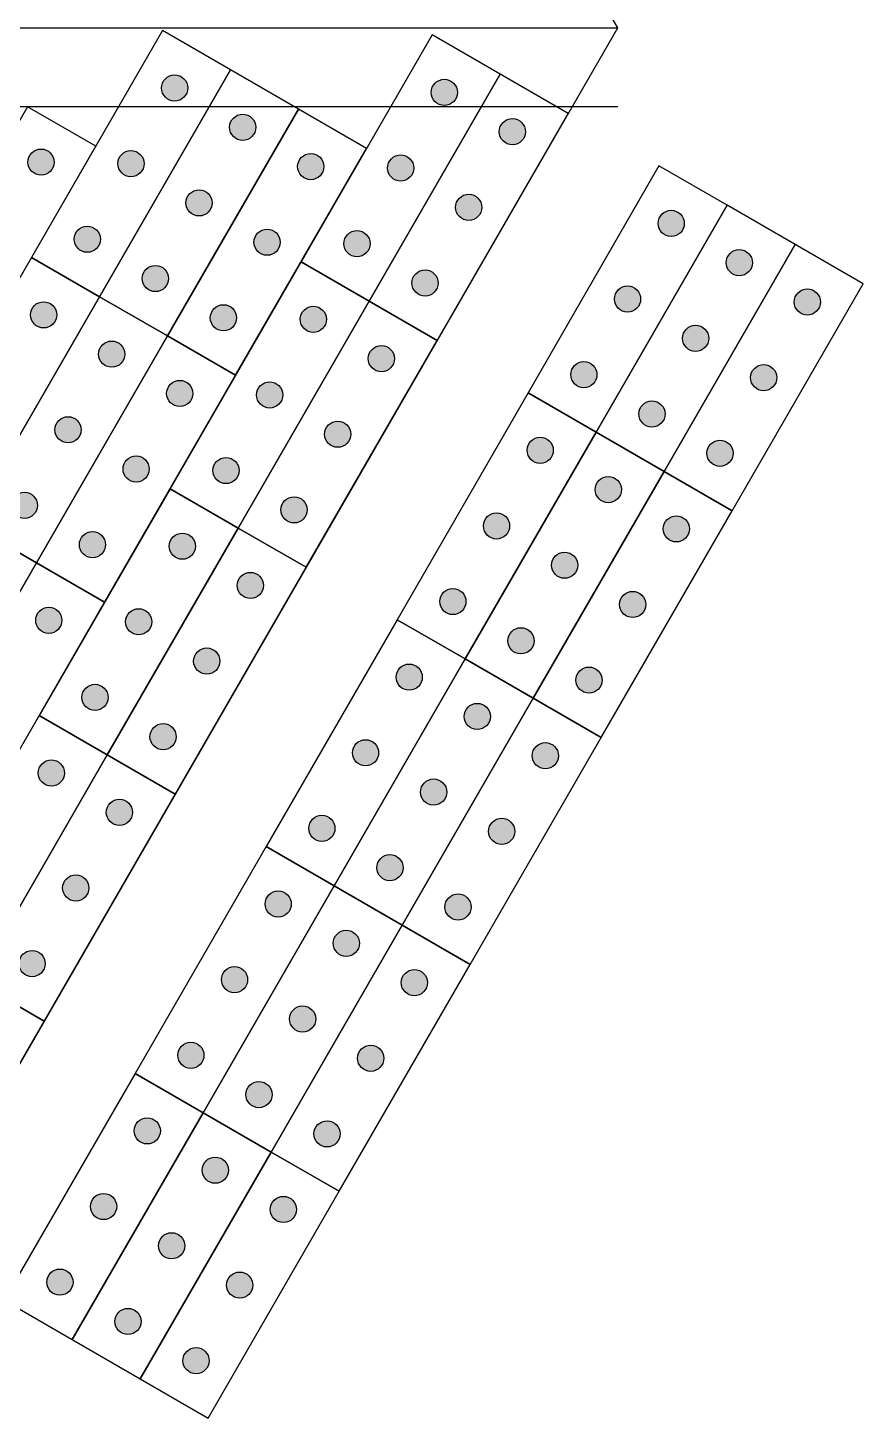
# Model space of a CAD drawing. Header units: millimetres. Extents: x 1388 to 8110, y -1425 to 5021.
# Drawn here: x 2897 to 3056.4, y 1010.9 to 1276.3 of the extents above; entities that cross this region are included whole.
import ezdxf

# ---------------------------------------------------------------- set-up
doc = ezdxf.new("R2010")
doc.units = ezdxf.units.MM

msp = doc.modelspace()

# ---------------------------------------------------------------- hatches: boundary and pattern name
at = {"true_color": 0xf1eb1f}
h = msp.add_hatch(color=2, dxfattribs=at)
h.dxf.hatch_style = 1
h.paths.add_polyline_path([(2927.52, 1264.806, 1), (2922.52, 1264.806, 1)])
h = msp.add_hatch(color=2, dxfattribs=at)
h.dxf.hatch_style = 1
h.paths.add_polyline_path([(2978.991, 1263.957, 1), (2973.991, 1263.957, 1)])
h = msp.add_hatch(color=2, dxfattribs=at)
h.dxf.hatch_style = 1
h.paths.add_polyline_path([(2940.51, 1257.306, 1), (2935.51, 1257.306, 1)])
h = msp.add_hatch(color=2, dxfattribs=at)
h.dxf.hatch_style = 1
h.paths.add_polyline_path([(2991.981, 1256.457, 1), (2986.981, 1256.457, 1)])
h = msp.add_hatch(color=2, dxfattribs=at)
h.dxf.hatch_style = 1
h.paths.add_polyline_path([(2902.029, 1250.655, 1), (2897.029, 1250.655, 1)])
h = msp.add_hatch(color=2, dxfattribs=at)
h.dxf.hatch_style = 1
h.paths.add_polyline_path([(2919.186, 1250.372, 1), (2914.186, 1250.372, 1)])
h = msp.add_hatch(color=2, dxfattribs=at)
h.dxf.hatch_style = 1
h.paths.add_polyline_path([(2953.5, 1249.806, 1), (2948.5, 1249.806, 1)])
h = msp.add_hatch(color=2, dxfattribs=at)
h.dxf.hatch_style = 1
h.paths.add_polyline_path([(2970.658, 1249.523, 1), (2965.658, 1249.523, 1)])
h = msp.add_hatch(color=2, dxfattribs=at)
h.dxf.hatch_style = 1
h.paths.add_polyline_path([(2932.177, 1242.872, 1), (2927.177, 1242.872, 1)])
h = msp.add_hatch(color=2, dxfattribs=at)
h.dxf.hatch_style = 1
h.paths.add_polyline_path([(2983.648, 1242.023, 1), (2978.648, 1242.023, 1)])
h = msp.add_hatch(color=2, dxfattribs=at)
h.dxf.hatch_style = 1
h.paths.add_polyline_path([(3022.292, 1238.957, 1), (3017.292, 1238.957, 1)])
h = msp.add_hatch(color=2, dxfattribs=at)
h.dxf.hatch_style = 1
h.paths.add_polyline_path([(2910.853, 1235.939, 1), (2905.853, 1235.939, 1)])
h = msp.add_hatch(color=2, dxfattribs=at)
h.dxf.hatch_style = 1
h.paths.add_polyline_path([(2945.167, 1235.372, 1), (2940.167, 1235.372, 1)])
h = msp.add_hatch(color=2, dxfattribs=at)
h.dxf.hatch_style = 1
h.paths.add_polyline_path([(2962.324, 1235.089, 1), (2957.324, 1235.089, 1)])
h = msp.add_hatch(color=2, dxfattribs=at)
h.dxf.hatch_style = 1
h.paths.add_polyline_path([(3035.283, 1231.457, 1), (3030.283, 1231.457, 1)])
h = msp.add_hatch(color=2, dxfattribs=at)
h.dxf.hatch_style = 1
h.paths.add_polyline_path([(2923.843, 1228.439, 1), (2918.843, 1228.439, 1)])
h = msp.add_hatch(color=2, dxfattribs=at)
h.dxf.hatch_style = 1
h.paths.add_polyline_path([(2975.315, 1227.589, 1), (2970.315, 1227.589, 1)])
h = msp.add_hatch(color=2, dxfattribs=at)
h.dxf.hatch_style = 1
h.paths.add_polyline_path([(3013.959, 1224.523, 1), (3008.959, 1224.523, 1)])
h = msp.add_hatch(color=2, dxfattribs=at)
h.dxf.hatch_style = 1
h.paths.add_polyline_path([(3048.273, 1223.957, 1), (3043.273, 1223.957, 1)])
h = msp.add_hatch(color=2, dxfattribs=at)
h.dxf.hatch_style = 1
h.paths.add_polyline_path([(2902.52, 1221.505, 1), (2897.52, 1221.505, 1)])
h = msp.add_hatch(color=2, dxfattribs=at)
h.dxf.hatch_style = 1
h.paths.add_polyline_path([(2936.834, 1220.939, 1), (2931.834, 1220.939, 1)])
h = msp.add_hatch(color=2, dxfattribs=at)
h.dxf.hatch_style = 1
h.paths.add_polyline_path([(2953.991, 1220.655, 1), (2948.991, 1220.655, 1)])
h = msp.add_hatch(color=2, dxfattribs=at)
h.dxf.hatch_style = 1
h.paths.add_polyline_path([(3026.949, 1217.023, 1), (3021.949, 1217.023, 1)])
h = msp.add_hatch(color=2, dxfattribs=at)
h.dxf.hatch_style = 1
h.paths.add_polyline_path([(2915.51, 1214.005, 1), (2910.51, 1214.005, 1)])
h = msp.add_hatch(color=2, dxfattribs=at)
h.dxf.hatch_style = 1
h.paths.add_polyline_path([(2966.981, 1213.155, 1), (2961.981, 1213.155, 1)])
h = msp.add_hatch(color=2, dxfattribs=at)
h.dxf.hatch_style = 1
h.paths.add_polyline_path([(3005.625, 1210.089, 1), (3000.625, 1210.089, 1)])
h = msp.add_hatch(color=2, dxfattribs=at)
h.dxf.hatch_style = 1
h.paths.add_polyline_path([(3039.94, 1209.523, 1), (3034.94, 1209.523, 1)])
h = msp.add_hatch(color=2, dxfattribs=at)
h.dxf.hatch_style = 1
h.paths.add_polyline_path([(2928.5, 1206.505, 1), (2923.5, 1206.505, 1)])
h = msp.add_hatch(color=2, dxfattribs=at)
h.dxf.hatch_style = 1
h.paths.add_polyline_path([(2945.658, 1206.222, 1), (2940.658, 1206.222, 1)])
h = msp.add_hatch(color=2, dxfattribs=at)
h.dxf.hatch_style = 1
h.paths.add_polyline_path([(3018.616, 1202.589, 1), (3013.616, 1202.589, 1)])
h = msp.add_hatch(color=2, dxfattribs=at)
h.dxf.hatch_style = 1
h.paths.add_polyline_path([(2907.177, 1199.571, 1), (2902.177, 1199.571, 1)])
h = msp.add_hatch(color=2, dxfattribs=at)
h.dxf.hatch_style = 1
h.paths.add_polyline_path([(2958.648, 1198.722, 1), (2953.648, 1198.722, 1)])
h = msp.add_hatch(color=2, dxfattribs=at)
h.dxf.hatch_style = 1
h.paths.add_polyline_path([(2997.292, 1195.655, 1), (2992.292, 1195.655, 1)])
h = msp.add_hatch(color=2, dxfattribs=at)
h.dxf.hatch_style = 1
h.paths.add_polyline_path([(3031.606, 1195.089, 1), (3026.606, 1195.089, 1)])
h = msp.add_hatch(color=2, dxfattribs=at)
h.dxf.hatch_style = 1
h.paths.add_polyline_path([(2920.167, 1192.071, 1), (2915.167, 1192.071, 1)])
h = msp.add_hatch(color=2, dxfattribs=at)
h.dxf.hatch_style = 1
h.paths.add_polyline_path([(2937.324, 1191.788, 1), (2932.324, 1191.788, 1)])
h = msp.add_hatch(color=2, dxfattribs=at)
h.dxf.hatch_style = 1
h.paths.add_polyline_path([(3010.283, 1188.155, 1), (3005.283, 1188.155, 1)])
h = msp.add_hatch(color=2, dxfattribs=at)
h.dxf.hatch_style = 1
h.paths.add_polyline_path([(2898.843, 1185.137, 1), (2893.843, 1185.137, 1)])
h = msp.add_hatch(color=2, dxfattribs=at)
h.dxf.hatch_style = 1
h.paths.add_polyline_path([(2950.315, 1184.288, 1), (2945.315, 1184.288, 1)])
h = msp.add_hatch(color=2, dxfattribs=at)
h.dxf.hatch_style = 1
h.paths.add_polyline_path([(2988.959, 1181.222, 1), (2983.959, 1181.222, 1)])
h = msp.add_hatch(color=2, dxfattribs=at)
h.dxf.hatch_style = 1
h.paths.add_polyline_path([(3023.273, 1180.655, 1), (3018.273, 1180.655, 1)])
h = msp.add_hatch(color=2, dxfattribs=at)
h.dxf.hatch_style = 1
h.paths.add_polyline_path([(2911.834, 1177.637, 1), (2906.834, 1177.637, 1)])
h = msp.add_hatch(color=2, dxfattribs=at)
h.dxf.hatch_style = 1
h.paths.add_polyline_path([(2928.991, 1177.354, 1), (2923.991, 1177.354, 1)])
h = msp.add_hatch(color=2, dxfattribs=at)
h.dxf.hatch_style = 1
h.paths.add_polyline_path([(3001.949, 1173.722, 1), (2996.949, 1173.722, 1)])
h = msp.add_hatch(color=2, dxfattribs=at)
h.dxf.hatch_style = 1
h.paths.add_polyline_path([(2941.981, 1169.854, 1), (2936.981, 1169.854, 1)])
h = msp.add_hatch(color=2, dxfattribs=at)
h.dxf.hatch_style = 1
h.paths.add_polyline_path([(2980.625, 1166.788, 1), (2975.625, 1166.788, 1)])
h = msp.add_hatch(color=2, dxfattribs=at)
h.dxf.hatch_style = 1
h.paths.add_polyline_path([(3014.94, 1166.222, 1), (3009.94, 1166.222, 1)])
h = msp.add_hatch(color=2, dxfattribs=at)
h.dxf.hatch_style = 1
h.paths.add_polyline_path([(2903.5, 1163.204, 1), (2898.5, 1163.204, 1)])
h = msp.add_hatch(color=2, dxfattribs=at)
h.dxf.hatch_style = 1
h.paths.add_polyline_path([(2920.658, 1162.92, 1), (2915.658, 1162.92, 1)])
h = msp.add_hatch(color=2, dxfattribs=at)
h.dxf.hatch_style = 1
h.paths.add_polyline_path([(2993.616, 1159.288, 1), (2988.616, 1159.288, 1)])
h = msp.add_hatch(color=2, dxfattribs=at)
h.dxf.hatch_style = 1
h.paths.add_polyline_path([(2933.648, 1155.42, 1), (2928.648, 1155.42, 1)])
h = msp.add_hatch(color=2, dxfattribs=at)
h.dxf.hatch_style = 1
h.paths.add_polyline_path([(2972.292, 1152.354, 1), (2967.292, 1152.354, 1)])
h = msp.add_hatch(color=2, dxfattribs=at)
h.dxf.hatch_style = 1
h.paths.add_polyline_path([(3006.606, 1151.788, 1), (3001.606, 1151.788, 1)])
h = msp.add_hatch(color=2, dxfattribs=at)
h.dxf.hatch_style = 1
h.paths.add_polyline_path([(2912.324, 1148.487, 1), (2907.324, 1148.487, 1)])
h = msp.add_hatch(color=2, dxfattribs=at)
h.dxf.hatch_style = 1
h.paths.add_polyline_path([(2985.283, 1144.854, 1), (2980.283, 1144.854, 1)])
h = msp.add_hatch(color=2, dxfattribs=at)
h.dxf.hatch_style = 1
h.paths.add_polyline_path([(2925.315, 1140.987, 1), (2920.315, 1140.987, 1)])
h = msp.add_hatch(color=2, dxfattribs=at)
h.dxf.hatch_style = 1
h.paths.add_polyline_path([(2963.959, 1137.92, 1), (2958.959, 1137.92, 1)])
h = msp.add_hatch(color=2, dxfattribs=at)
h.dxf.hatch_style = 1
h.paths.add_polyline_path([(2998.273, 1137.354, 1), (2993.273, 1137.354, 1)])
h = msp.add_hatch(color=2, dxfattribs=at)
h.dxf.hatch_style = 1
h.paths.add_polyline_path([(2903.991, 1134.053, 1), (2898.991, 1134.053, 1)])
h = msp.add_hatch(color=2, dxfattribs=at)
h.dxf.hatch_style = 1
h.paths.add_polyline_path([(2976.949, 1130.42, 1), (2971.949, 1130.42, 1)])
h = msp.add_hatch(color=2, dxfattribs=at)
h.dxf.hatch_style = 1
h.paths.add_polyline_path([(2916.981, 1126.553, 1), (2911.981, 1126.553, 1)])
h = msp.add_hatch(color=2, dxfattribs=at)
h.dxf.hatch_style = 1
h.paths.add_polyline_path([(2955.625, 1123.487, 1), (2950.625, 1123.487, 1)])
h = msp.add_hatch(color=2, dxfattribs=at)
h.dxf.hatch_style = 1
h.paths.add_polyline_path([(2989.94, 1122.92, 1), (2984.94, 1122.92, 1)])
h = msp.add_hatch(color=2, dxfattribs=at)
h.dxf.hatch_style = 1
h.paths.add_polyline_path([(2968.616, 1115.987, 1), (2963.616, 1115.987, 1)])
h = msp.add_hatch(color=2, dxfattribs=at)
h.dxf.hatch_style = 1
h.paths.add_polyline_path([(2908.648, 1112.119, 1), (2903.648, 1112.119, 1)])
h = msp.add_hatch(color=2, dxfattribs=at)
h.dxf.hatch_style = 1
h.paths.add_polyline_path([(2947.292, 1109.053, 1), (2942.292, 1109.053, 1)])
h = msp.add_hatch(color=2, dxfattribs=at)
h.dxf.hatch_style = 1
h.paths.add_polyline_path([(2981.606, 1108.487, 1), (2976.606, 1108.487, 1)])
h = msp.add_hatch(color=2, dxfattribs=at)
h.dxf.hatch_style = 1
h.paths.add_polyline_path([(2960.283, 1101.553, 1), (2955.283, 1101.553, 1)])
h = msp.add_hatch(color=2, dxfattribs=at)
h.dxf.hatch_style = 1
h.paths.add_polyline_path([(2900.315, 1097.685, 1), (2895.315, 1097.685, 1)])
h = msp.add_hatch(color=2, dxfattribs=at)
h.dxf.hatch_style = 1
h.paths.add_polyline_path([(2938.959, 1094.619, 1), (2933.959, 1094.619, 1)])
h = msp.add_hatch(color=2, dxfattribs=at)
h.dxf.hatch_style = 1
h.paths.add_polyline_path([(2973.273, 1094.053, 1), (2968.273, 1094.053, 1)])
h = msp.add_hatch(color=2, dxfattribs=at)
h.dxf.hatch_style = 1
h.paths.add_polyline_path([(2951.949, 1087.119, 1), (2946.949, 1087.119, 1)])
h = msp.add_hatch(color=2, dxfattribs=at)
h.dxf.hatch_style = 1
h.paths.add_polyline_path([(2930.625, 1080.185, 1), (2925.625, 1080.185, 1)])
h = msp.add_hatch(color=2, dxfattribs=at)
h.dxf.hatch_style = 1
h.paths.add_polyline_path([(2964.94, 1079.619, 1), (2959.94, 1079.619, 1)])
h = msp.add_hatch(color=2, dxfattribs=at)
h.dxf.hatch_style = 1
h.paths.add_polyline_path([(2943.616, 1072.685, 1), (2938.616, 1072.685, 1)])
h = msp.add_hatch(color=2, dxfattribs=at)
h.dxf.hatch_style = 1
h.paths.add_polyline_path([(2922.292, 1065.752, 1), (2917.292, 1065.752, 1)])
h = msp.add_hatch(color=2, dxfattribs=at)
h.dxf.hatch_style = 1
h.paths.add_polyline_path([(2956.606, 1065.185, 1), (2951.606, 1065.185, 1)])
h = msp.add_hatch(color=2, dxfattribs=at)
h.dxf.hatch_style = 1
h.paths.add_polyline_path([(2935.283, 1058.252, 1), (2930.283, 1058.252, 1)])
h = msp.add_hatch(color=2, dxfattribs=at)
h.dxf.hatch_style = 1
h.paths.add_polyline_path([(2913.959, 1051.318, 1), (2908.959, 1051.318, 1)])
h = msp.add_hatch(color=2, dxfattribs=at)
h.dxf.hatch_style = 1
h.paths.add_polyline_path([(2948.273, 1050.752, 1), (2943.273, 1050.752, 1)])
h = msp.add_hatch(color=2, dxfattribs=at)
h.dxf.hatch_style = 1
h.paths.add_polyline_path([(2926.949, 1043.818, 1), (2921.949, 1043.818, 1)])
h = msp.add_hatch(color=2, dxfattribs=at)
h.dxf.hatch_style = 1
h.paths.add_polyline_path([(2905.625, 1036.884, 1), (2900.625, 1036.884, 1)])
h = msp.add_hatch(color=2, dxfattribs=at)
h.dxf.hatch_style = 1
h.paths.add_polyline_path([(2939.94, 1036.318, 1), (2934.94, 1036.318, 1)])
h = msp.add_hatch(color=2, dxfattribs=at)
h.dxf.hatch_style = 1
h.paths.add_polyline_path([(2918.616, 1029.384, 1), (2913.616, 1029.384, 1)])
h = msp.add_hatch(color=2, dxfattribs=at)
h.dxf.hatch_style = 1
h.paths.add_polyline_path([(2931.606, 1021.884, 1), (2926.606, 1021.884, 1)])

# ---------------------------------------------------------------- linework, layer by layer
for p, q in [((2836.374, 1276.267), (3009.579, 1276.267)), ((2836.374, 1261.267), (3009.579, 1261.267))]:
    msp.add_line(p, q)
for points in [[(2576.566, 1526.267), (2432.229, 1276.267), (2576.566, 1026.267), (2865.241, 1026.267), (3009.579, 1276.267), (2865.241, 1526.267)], [(2910.682, 1224.972), (2935.682, 1268.273), (2922.691, 1275.773), (2897.691, 1232.472)], [(2962.153, 1224.122), (2987.153, 1267.424), (2974.162, 1274.924), (2949.162, 1231.622)], [(2923.672, 1217.472), (2948.672, 1260.773), (2935.682, 1268.273), (2910.682, 1224.972)], [(2975.143, 1216.622), (3000.143, 1259.924), (2987.153, 1267.424), (2962.153, 1224.122)], [(2884.958, 1210.417), (2909.958, 1253.719), (2896.968, 1261.219), (2871.968, 1217.917)], [(2936.662, 1209.972), (2961.662, 1253.273), (2948.672, 1260.773), (2923.672, 1217.472)], [(3005.454, 1199.122), (3030.454, 1242.424), (3017.464, 1249.924), (2992.464, 1206.622)], [(3018.444, 1191.622), (3043.444, 1234.924), (3030.454, 1242.424), (3005.454, 1199.122)], [(3031.435, 1184.122), (3056.435, 1227.424), (3043.444, 1234.924), (3018.444, 1191.622)], [(2885.682, 1181.67), (2910.682, 1224.972), (2897.691, 1232.472), (2872.691, 1189.17)], [(2937.153, 1180.821), (2962.153, 1224.122), (2949.162, 1231.622), (2924.162, 1188.321)], [(2898.672, 1174.17), (2923.672, 1217.472), (2910.682, 1224.972), (2885.682, 1181.67)], [(2950.143, 1173.321), (2975.143, 1216.622), (2962.153, 1224.122), (2937.153, 1180.821)], [(2911.662, 1166.67), (2936.662, 1209.972), (2923.672, 1217.472), (2898.672, 1174.17)], [(2980.454, 1155.821), (3005.454, 1199.122), (2992.464, 1206.622), (2967.464, 1163.321)], [(2993.444, 1148.321), (3018.444, 1191.622), (3005.454, 1199.122), (2980.454, 1155.821)], [(3006.435, 1140.821), (3031.435, 1184.122), (3018.444, 1191.622), (2993.444, 1148.321)], [(2912.153, 1137.52), (2937.153, 1180.821), (2924.162, 1188.321), (2899.162, 1145.02)], [(2873.672, 1130.869), (2898.672, 1174.17), (2885.682, 1181.67), (2860.682, 1138.369)], [(2925.143, 1130.02), (2950.143, 1173.321), (2937.153, 1180.821), (2912.153, 1137.52)], [(2886.662, 1123.369), (2911.662, 1166.67), (2898.672, 1174.17), (2873.672, 1130.869)], [(2955.454, 1112.52), (2980.454, 1155.821), (2967.464, 1163.321), (2942.464, 1120.02)], [(2968.444, 1105.02), (2993.444, 1148.321), (2980.454, 1155.821), (2955.454, 1112.52)], [(2981.435, 1097.52), (3006.435, 1140.821), (2993.444, 1148.321), (2968.444, 1105.02)], [(2887.153, 1094.219), (2912.153, 1137.52), (2899.162, 1145.02), (2874.162, 1101.719)], [(2900.143, 1086.719), (2925.143, 1130.02), (2912.153, 1137.52), (2887.153, 1094.219)], [(2930.454, 1069.219), (2955.454, 1112.52), (2942.464, 1120.02), (2917.464, 1076.719)], [(2943.444, 1061.719), (2968.444, 1105.02), (2955.454, 1112.52), (2930.454, 1069.219)], [(2956.435, 1054.219), (2981.435, 1097.52), (2968.444, 1105.02), (2943.444, 1061.719)], [(2875.143, 1043.417), (2900.143, 1086.719), (2887.153, 1094.219), (2862.153, 1050.917)], [(2905.454, 1025.917), (2930.454, 1069.219), (2917.464, 1076.719), (2892.464, 1033.417)], [(2918.444, 1018.417), (2943.444, 1061.719), (2930.454, 1069.219), (2905.454, 1025.917)], [(2931.435, 1010.917), (2956.435, 1054.219), (2943.444, 1061.719), (2918.444, 1018.417)]]:
    msp.add_lwpolyline(points, close=True)
at = {"color": 2, "true_color": 0xf1eb1f}
for centre in [(2925.02, 1264.806), (2976.491, 1263.957), (2938.01, 1257.306), (2989.481, 1256.457), (2899.529, 1250.655), (2916.686, 1250.372), (2951, 1249.806), (2968.158, 1249.523), (2929.677, 1242.872), (2981.148, 1242.023), (3019.792, 1238.957), (2908.353, 1235.939), (2942.667, 1235.372), (2959.824, 1235.089), (3032.783, 1231.457), (2921.343, 1228.439), (2972.815, 1227.589), (3011.459, 1224.523), (3045.773, 1223.957), (2900.02, 1221.505), (2934.334, 1220.939), (2951.491, 1220.655), (3024.449, 1217.023), (2913.01, 1214.005), (2964.481, 1213.155), (3003.125, 1210.089), (3037.44, 1209.523), (2926, 1206.505), (2943.158, 1206.222), (3016.116, 1202.589), (2904.677, 1199.571), (2956.148, 1198.722), (2994.792, 1195.655), (3029.106, 1195.089), (2917.667, 1192.071), (2934.824, 1191.788), (3007.783, 1188.155), (2896.343, 1185.137), (2947.815, 1184.288), (2986.459, 1181.222), (3020.773, 1180.655), (2909.334, 1177.637), (2926.491, 1177.354), (2999.449, 1173.722), (2939.481, 1169.854), (2978.125, 1166.788), (3012.44, 1166.222), (2901, 1163.204), (2918.158, 1162.92), (2991.116, 1159.288), (2931.148, 1155.42), (2969.792, 1152.354), (3004.106, 1151.788), (2909.824, 1148.487), (2982.783, 1144.854), (2922.815, 1140.987), (2961.459, 1137.92), (2995.773, 1137.354), (2901.491, 1134.053), (2974.449, 1130.42), (2914.481, 1126.553), (2953.125, 1123.487), (2987.44, 1122.92), (2966.116, 1115.987), (2906.148, 1112.119), (2944.792, 1109.053), (2979.106, 1108.487), (2957.783, 1101.553), (2897.815, 1097.685), (2936.459, 1094.619), (2970.773, 1094.053), (2949.449, 1087.119), (2928.125, 1080.185), (2962.44, 1079.619), (2941.116, 1072.685), (2919.792, 1065.752), (2954.106, 1065.185), (2932.783, 1058.252), (2911.459, 1051.318), (2945.773, 1050.752), (2924.449, 1043.818), (2903.125, 1036.884), (2937.44, 1036.318), (2916.116, 1029.384), (2929.106, 1021.884)]:
    msp.add_circle(centre, 2.5, dxfattribs=at)

doc.saveas('drawing.dxf')
